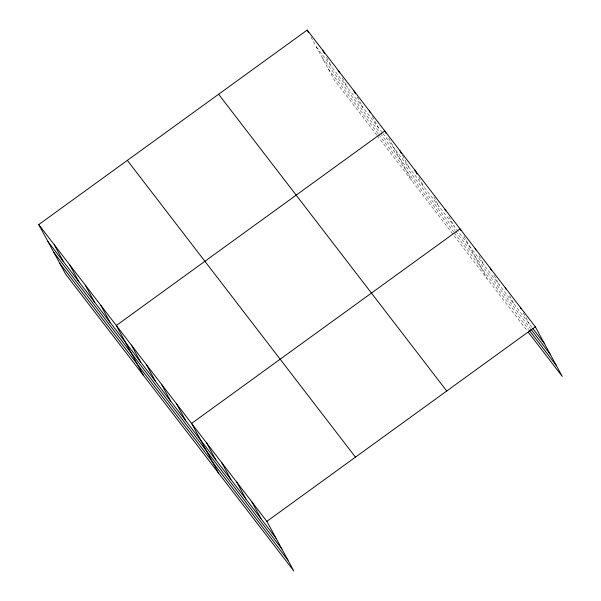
<?xml version="1.0" encoding="UTF-8"?>
<svg xmlns="http://www.w3.org/2000/svg" width="601" height="601" viewBox="0 0 601 601"><rect width="100%" height="100%" fill="white"/><g stroke="black" fill="none" stroke-linecap="round" stroke-linejoin="round"><path stroke-width="0.45" stroke-dasharray="3 2.25" d="M316.389 46.968L382.319 132.738M382.875 133.46L532.246 327.778M322.249 57.756L379.862 132.708M380.418 133.43L455.01 230.476M455.566 231.197L530.292 328.409M328.281 68.867L378.142 133.73M378.69 134.451L453.793 232.151M454.356 232.88L528.519 329.363M376.789 135.142L334.133 79.648L310.702 36.496M377.345 135.864L527.122 330.715M523.328 312.873L529.451 324.149M509.588 295.7L514.396 304.564M494.09 275.311L499.341 284.979M479.035 255.725L484.286 265.394M463.98 236.133L486.975 278.481M448.924 216.548L454.176 226.216M433.869 196.963L439.121 206.631M418.814 177.378L424.066 187.046M402.445 155.374L409.011 167.461M388.704 138.2L411.693 180.548M372.312 116.414L378.442 127.69M357.242 97.039L362.929 107.511M342.164 77.664L347.416 87.333M326.651 57.486L331.902 67.154"/><path stroke-width="0.9" d="M38.749 224.586L266.867 521.352L293.799 570.95L65.674 274.184L38.749 224.586L307.201 30.05L535.326 326.816L562.251 376.414L528.234 332.165M266.867 521.352L535.326 326.816M532.802 328.507L544.514 343.734M530.848 329.13L550.366 354.522M529.075 330.084L556.398 365.633M218.614 94.244L446.731 391.011M127.337 160.392L355.454 457.151M47.937 241.504L276.054 538.271M53.789 252.292L281.907 549.059M59.822 263.403L287.939 560.17M520.263 307.231L521.142 308.839M505.208 287.646L506.087 289.254M490.153 268.054L491.468 270.473M475.098 248.468L475.977 250.084M460.922 230.491L460.043 228.883L191.584 423.42L218.516 473.017M444.988 209.298L445.859 210.906M414.878 170.121L417.064 174.155M399.823 150.535L401.573 153.758M386.075 133.369L384.76 130.95L116.309 325.487L143.241 375.084M369.254 110.772L370.126 112.379M353.741 90.593L355.491 93.816M338.228 70.407L339.542 72.826M322.714 50.229L324.465 53.451M307.201 30.05L308.516 32.469M251.811 501.767L260.999 518.686M236.756 482.175L245.944 499.1M221.701 462.59L230.889 479.515M206.646 443.005L215.834 459.923M176.529 403.834L185.717 420.753M161.474 384.242L170.661 401.167M146.419 364.657L155.606 381.582M131.364 345.072L140.551 361.99M100.795 305.308L109.983 322.226M85.282 285.122L94.47 302.048M69.769 264.943L78.956 281.869M54.263 244.765L63.451 261.683"/></g></svg>
